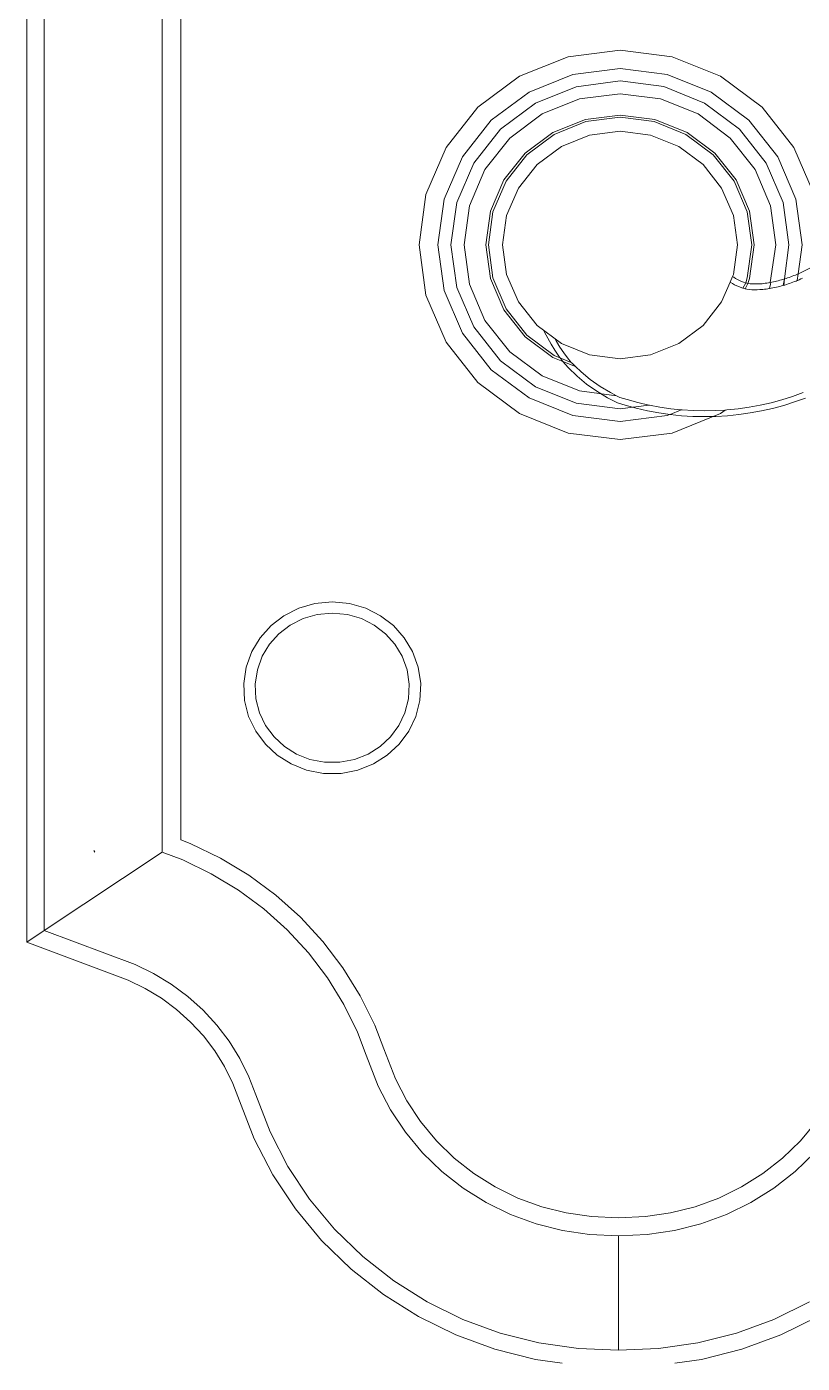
# Model space of a CAD drawing. Header units: inches. Extents: x -5058079 to -5054904, y -3262045 to -3259800.
# Drawn here: x -5056306.14 to -5056304.343, y -3261109.991 to -3261106.89 of the extents above; entities that cross this region are included whole.
import ezdxf

# ---------------------------------------------------------------- set-up
doc = ezdxf.new("R2010")
doc.units = ezdxf.units.IN
doc.header["$LTSCALE"] = 2
doc.header["$MEASUREMENT"] = 0
doc.layers.add('window', color=4, linetype='CONTINUOUS', lineweight=13)

msp = doc.modelspace()

# ---------------------------------------------------------------- linework, layer by layer
at = {"layer": 'window'}
for p, q in [((-5056306.1403, -3261100.7922), (-5056306.1403, -3261109.0137)), ((-5056306.0998, -3261100.819), (-5056306.0998, -3261108.9868)), ((-5056305.8264, -3261101.0009), (-5056305.8264, -3261108.805)), ((-5056305.7834, -3261108.7764), (-5056305.7834, -3261101.0295)), ((-5056304.9978, -3261107.0052), (-5056304.8855, -3261106.9601)), ((-5056304.8855, -3261106.9601), (-5056304.765, -3261106.9447)), ((-5056304.765, -3261106.9447), (-5056304.6445, -3261106.9601)), ((-5056304.6445, -3261106.9601), (-5056304.5322, -3261107.0052)), ((-5056305.0943, -3261107.077), (-5056304.9978, -3261107.0052)), ((-5056304.976, -3261107.0419), (-5056304.8742, -3261107.001)), ((-5056304.8742, -3261107.001), (-5056304.765, -3261106.987)), ((-5056304.765, -3261106.987), (-5056304.6558, -3261107.001)), ((-5056304.6558, -3261107.001), (-5056304.554, -3261107.0419)), ((-5056304.5322, -3261107.0052), (-5056304.4358, -3261107.077)), ((-5056304.9608, -3261107.0674), (-5056304.8664, -3261107.0295)), ((-5056304.8664, -3261107.0295), (-5056304.765, -3261107.0158)), ((-5056304.765, -3261107.0158), (-5056304.6635, -3261107.0288)), ((-5056304.6635, -3261107.0288), (-5056304.5692, -3261107.0674)), ((-5056305.0634, -3261107.1069), (-5056304.976, -3261107.0419)), ((-5056305.0419, -3261107.1278), (-5056304.9608, -3261107.0674)), ((-5056304.9458, -3261107.0927), (-5056304.8586, -3261107.0576)), ((-5056304.8586, -3261107.0576), (-5056304.765, -3261107.0457)), ((-5056304.765, -3261107.0457), (-5056304.6714, -3261107.0576)), ((-5056304.6714, -3261107.0576), (-5056304.5842, -3261107.0927)), ((-5056304.5692, -3261107.0674), (-5056304.4881, -3261107.1278)), ((-5056304.554, -3261107.0419), (-5056304.4666, -3261107.1069)), ((-5056305.1683, -3261107.1706), (-5056305.0943, -3261107.077)), ((-5056305.0207, -3261107.1484), (-5056304.9458, -3261107.0927)), ((-5056304.8454, -3261107.1053), (-5056304.765, -3261107.0951)), ((-5056304.765, -3261107.0951), (-5056304.6846, -3261107.1053)), ((-5056304.5842, -3261107.0927), (-5056304.5094, -3261107.1484)), ((-5056304.4358, -3261107.077), (-5056304.3618, -3261107.1706)), ((-5056305.1305, -3261107.1917), (-5056305.0634, -3261107.1069)), ((-5056305.1042, -3261107.2065), (-5056305.0419, -3261107.1278)), ((-5056304.9204, -3261107.1354), (-5056304.8454, -3261107.1053)), ((-5056304.9176, -3261107.1401), (-5056304.844, -3261107.1105)), ((-5056304.844, -3261107.1105), (-5056304.765, -3261107.1004)), ((-5056304.765, -3261107.1004), (-5056304.686, -3261107.1105)), ((-5056304.686, -3261107.1105), (-5056304.6124, -3261107.1401)), ((-5056304.6846, -3261107.1053), (-5056304.6097, -3261107.1354)), ((-5056304.4881, -3261107.1278), (-5056304.4259, -3261107.2065)), ((-5056304.4666, -3261107.1069), (-5056304.3995, -3261107.1917)), ((-5056305.0781, -3261107.2211), (-5056305.0207, -3261107.1484)), ((-5056304.9847, -3261107.1833), (-5056304.9204, -3261107.1354)), ((-5056304.9808, -3261107.1871), (-5056304.9176, -3261107.1401)), ((-5056304.8354, -3261107.1415), (-5056304.901, -3261107.1679)), ((-5056304.765, -3261107.1325), (-5056304.8354, -3261107.1415)), ((-5056304.6946, -3261107.1415), (-5056304.765, -3261107.1325)), ((-5056304.629, -3261107.1679), (-5056304.6946, -3261107.1415)), ((-5056304.6124, -3261107.1401), (-5056304.5492, -3261107.1871)), ((-5056304.6097, -3261107.1354), (-5056304.5453, -3261107.1833)), ((-5056304.5094, -3261107.1484), (-5056304.4519, -3261107.2211)), ((-5056305.2148, -3261107.2795), (-5056305.1683, -3261107.1706)), ((-5056305.1727, -3261107.2905), (-5056305.1305, -3261107.1917)), ((-5056305.0341, -3261107.2457), (-5056304.9847, -3261107.1833)), ((-5056305.0293, -3261107.2484), (-5056304.9808, -3261107.1871)), ((-5056304.901, -3261107.1679), (-5056304.9574, -3261107.2098)), ((-5056304.5726, -3261107.2098), (-5056304.629, -3261107.1679)), ((-5056304.5492, -3261107.1871), (-5056304.5007, -3261107.2484)), ((-5056304.5453, -3261107.1833), (-5056304.496, -3261107.2457)), ((-5056304.3995, -3261107.1917), (-5056304.3574, -3261107.2905)), ((-5056304.3618, -3261107.1706), (-5056304.3152, -3261107.2795)), ((-5056305.1433, -3261107.2981), (-5056305.1042, -3261107.2065)), ((-5056305.1142, -3261107.3057), (-5056305.0781, -3261107.2211)), ((-5056304.9574, -3261107.2098), (-5056305.0006, -3261107.2645)), ((-5056304.5294, -3261107.2645), (-5056304.5726, -3261107.2098)), ((-5056304.4519, -3261107.2211), (-5056304.4158, -3261107.3057)), ((-5056304.4259, -3261107.2065), (-5056304.3867, -3261107.2981)), ((-5056305.0651, -3261107.3184), (-5056305.0341, -3261107.2457)), ((-5056305.0598, -3261107.3198), (-5056305.0293, -3261107.2484)), ((-5056304.5007, -3261107.2484), (-5056304.4702, -3261107.3198)), ((-5056304.496, -3261107.2457), (-5056304.4649, -3261107.3184)), ((-5056305.2307, -3261107.3964), (-5056305.2148, -3261107.2795)), ((-5056305.0006, -3261107.2645), (-5056305.0278, -3261107.3281)), ((-5056304.5022, -3261107.3281), (-5056304.5294, -3261107.2645)), ((-5056305.187, -3261107.3964), (-5056305.1727, -3261107.2905)), ((-5056305.1574, -3261107.3964), (-5056305.1433, -3261107.2981)), ((-5056305.1266, -3261107.3964), (-5056305.1142, -3261107.3057)), ((-5056304.4158, -3261107.3057), (-5056304.4035, -3261107.3964)), ((-5056304.3867, -3261107.2981), (-5056304.3734, -3261107.3964)), ((-5056304.3574, -3261107.2905), (-5056304.343, -3261107.3964)), ((-5056305.0757, -3261107.3964), (-5056305.0651, -3261107.3184)), ((-5056305.0702, -3261107.3964), (-5056305.0598, -3261107.3198)), ((-5056305.0278, -3261107.3281), (-5056305.0371, -3261107.3964)), ((-5056304.493, -3261107.3964), (-5056304.5022, -3261107.3281)), ((-5056304.4702, -3261107.3198), (-5056304.4598, -3261107.3964)), ((-5056304.4649, -3261107.3184), (-5056304.4543, -3261107.3964)), ((-5056305.2148, -3261107.5133), (-5056305.2307, -3261107.3964)), ((-5056305.1727, -3261107.5024), (-5056305.187, -3261107.3964)), ((-5056305.1433, -3261107.4948), (-5056305.1574, -3261107.3964)), ((-5056305.1142, -3261107.4872), (-5056305.1266, -3261107.3964)), ((-5056305.0651, -3261107.4744), (-5056305.0757, -3261107.3964)), ((-5056305.0598, -3261107.4731), (-5056305.0702, -3261107.3964)), ((-5056305.0371, -3261107.3964), (-5056305.0278, -3261107.4647)), ((-5056304.5022, -3261107.4647), (-5056304.493, -3261107.3964)), ((-5056304.4598, -3261107.3964), (-5056304.4702, -3261107.4731)), ((-5056304.4543, -3261107.3964), (-5056304.4649, -3261107.4744)), ((-5056304.4035, -3261107.3964), (-5056304.4169, -3261107.4835)), ((-5056304.3734, -3261107.3964), (-5056304.3836, -3261107.4754)), ((-5056304.343, -3261107.3964), (-5056304.3517, -3261107.4632)), ((-5056305.0278, -3261107.4647), (-5056305.0006, -3261107.5284)), ((-5056304.5042, -3261107.4693), (-5056304.5095, -3261107.4825)), ((-5056304.5042, -3261107.4693), (-5056304.5022, -3261107.4647)), ((-5056304.5042, -3261107.4693), (-5056304.5012, -3261107.4716)), ((-5056304.5012, -3261107.4716), (-5056304.497, -3261107.4745)), ((-5056304.3728, -3261107.4718), (-5056304.3692, -3261107.4705)), ((-5056304.3692, -3261107.4705), (-5056304.3657, -3261107.4691)), ((-5056304.3657, -3261107.4691), (-5056304.3621, -3261107.4677)), ((-5056304.3621, -3261107.4677), (-5056304.3586, -3261107.4663)), ((-5056304.3586, -3261107.4663), (-5056304.3551, -3261107.4648)), ((-5056304.3551, -3261107.4648), (-5056304.3517, -3261107.4632)), ((-5056304.3517, -3261107.4632), (-5056304.3542, -3261107.4791)), ((-5056304.3517, -3261107.4632), (-5056304.3483, -3261107.4617)), ((-5056304.3483, -3261107.4617), (-5056304.316, -3261107.4456)), ((-5056305.1305, -3261107.6011), (-5056305.1727, -3261107.5024)), ((-5056305.1042, -3261107.5864), (-5056305.1433, -3261107.4948)), ((-5056305.0781, -3261107.5718), (-5056305.1142, -3261107.4872)), ((-5056305.0341, -3261107.5471), (-5056305.0651, -3261107.4744)), ((-5056305.0293, -3261107.5445), (-5056305.0598, -3261107.4731)), ((-5056304.5294, -3261107.5284), (-5056304.5095, -3261107.4825)), ((-5056304.5095, -3261107.4825), (-5056304.5045, -3261107.4858)), ((-5056304.5045, -3261107.4858), (-5056304.4993, -3261107.4888)), ((-5056304.4993, -3261107.4888), (-5056304.494, -3261107.4915)), ((-5056304.497, -3261107.4745), (-5056304.4925, -3261107.477)), ((-5056304.494, -3261107.4915), (-5056304.4884, -3261107.4939)), ((-5056304.4925, -3261107.477), (-5056304.488, -3261107.4793)), ((-5056304.4884, -3261107.4939), (-5056304.4828, -3261107.4959)), ((-5056304.488, -3261107.4793), (-5056304.4832, -3261107.4813)), ((-5056304.4832, -3261107.4813), (-5056304.4784, -3261107.483)), ((-5056304.4828, -3261107.4959), (-5056304.4803, -3261107.4966)), ((-5056304.4735, -3261107.4845), (-5056304.4803, -3261107.4966)), ((-5056304.4803, -3261107.4966), (-5056304.477, -3261107.4975)), ((-5056304.4784, -3261107.483), (-5056304.4735, -3261107.4845)), ((-5056304.477, -3261107.4975), (-5056304.475, -3261107.498)), ((-5056304.4685, -3261107.4856), (-5056304.475, -3261107.498)), ((-5056304.475, -3261107.498), (-5056304.4711, -3261107.4988)), ((-5056304.4702, -3261107.4731), (-5056304.4735, -3261107.4845)), ((-5056304.4735, -3261107.4845), (-5056304.4685, -3261107.4856)), ((-5056304.4711, -3261107.4988), (-5056304.4651, -3261107.4997)), ((-5056304.4649, -3261107.4744), (-5056304.4685, -3261107.4856)), ((-5056304.4685, -3261107.4856), (-5056304.4634, -3261107.4863)), ((-5056304.4651, -3261107.4997), (-5056304.4591, -3261107.5003)), ((-5056304.4634, -3261107.4863), (-5056304.4582, -3261107.4868)), ((-5056304.4591, -3261107.5003), (-5056304.4531, -3261107.5005)), ((-5056304.4582, -3261107.4868), (-5056304.4531, -3261107.487)), ((-5056304.4531, -3261107.487), (-5056304.4474, -3261107.4868)), ((-5056304.4531, -3261107.5005), (-5056304.4471, -3261107.5003)), ((-5056304.4474, -3261107.4868), (-5056304.4413, -3261107.4867)), ((-5056304.4471, -3261107.5003), (-5056304.4406, -3261107.5002)), ((-5056304.4413, -3261107.4867), (-5056304.4356, -3261107.4863)), ((-5056304.4406, -3261107.5002), (-5056304.4342, -3261107.4997)), ((-5056304.4356, -3261107.4863), (-5056304.432, -3261107.4858)), ((-5056304.4342, -3261107.4997), (-5056304.4302, -3261107.4992)), ((-5056304.432, -3261107.4858), (-5056304.4282, -3261107.4853)), ((-5056304.4302, -3261107.4992), (-5056304.4262, -3261107.4987)), ((-5056304.4282, -3261107.4853), (-5056304.4244, -3261107.4848)), ((-5056304.4262, -3261107.4987), (-5056304.4222, -3261107.4981)), ((-5056304.4244, -3261107.4848), (-5056304.4206, -3261107.4842)), ((-5056304.4222, -3261107.4981), (-5056304.4203, -3261107.4978)), ((-5056304.4206, -3261107.4842), (-5056304.4169, -3261107.4835)), ((-5056304.4203, -3261107.4978), (-5056304.4183, -3261107.4975)), ((-5056304.4158, -3261107.4872), (-5056304.4183, -3261107.4975)), ((-5056304.4183, -3261107.4975), (-5056304.4143, -3261107.4968)), ((-5056304.4169, -3261107.4835), (-5056304.4131, -3261107.4828)), ((-5056304.4169, -3261107.4835), (-5056304.4158, -3261107.4872)), ((-5056304.4143, -3261107.4968), (-5056304.4104, -3261107.4961)), ((-5056304.4131, -3261107.4828), (-5056304.4094, -3261107.4821)), ((-5056304.4104, -3261107.4961), (-5056304.4065, -3261107.4953)), ((-5056304.4094, -3261107.4821), (-5056304.4057, -3261107.4813)), ((-5056304.4065, -3261107.4953), (-5056304.4026, -3261107.4944)), ((-5056304.4057, -3261107.4813), (-5056304.402, -3261107.4804)), ((-5056304.4026, -3261107.4944), (-5056304.3987, -3261107.4935)), ((-5056304.402, -3261107.4804), (-5056304.3983, -3261107.4795)), ((-5056304.3987, -3261107.4935), (-5056304.3948, -3261107.4926)), ((-5056304.3983, -3261107.4795), (-5056304.3946, -3261107.4785)), ((-5056304.3948, -3261107.4926), (-5056304.3909, -3261107.4916)), ((-5056304.3946, -3261107.4785), (-5056304.3909, -3261107.4775)), ((-5056304.3909, -3261107.4775), (-5056304.3873, -3261107.4765)), ((-5056304.3909, -3261107.4916), (-5056304.387, -3261107.4905)), ((-5056304.3873, -3261107.4765), (-5056304.3836, -3261107.4754)), ((-5056304.3836, -3261107.4754), (-5056304.387, -3261107.4905)), ((-5056304.387, -3261107.4905), (-5056304.3854, -3261107.49)), ((-5056304.3836, -3261107.4754), (-5056304.3854, -3261107.49)), ((-5056304.3854, -3261107.49), (-5056304.3832, -3261107.4894)), ((-5056304.3836, -3261107.4754), (-5056304.38, -3261107.4742)), ((-5056304.3832, -3261107.4894), (-5056304.3794, -3261107.4882)), ((-5056304.38, -3261107.4742), (-5056304.3764, -3261107.473)), ((-5056304.3794, -3261107.4882), (-5056304.3756, -3261107.487)), ((-5056304.3764, -3261107.473), (-5056304.3728, -3261107.4718)), ((-5056304.3756, -3261107.487), (-5056304.3718, -3261107.4857)), ((-5056304.3718, -3261107.4857), (-5056304.368, -3261107.4844)), ((-5056304.368, -3261107.4844), (-5056304.3642, -3261107.4831)), ((-5056304.3642, -3261107.4831), (-5056304.3605, -3261107.4816)), ((-5056304.3605, -3261107.4816), (-5056304.3568, -3261107.4802)), ((-5056304.3568, -3261107.4802), (-5056304.3542, -3261107.4791)), ((-5056304.3542, -3261107.4791), (-5056304.3531, -3261107.4786)), ((-5056304.3531, -3261107.4786), (-5056304.3494, -3261107.4771)), ((-5056304.3494, -3261107.4771), (-5056304.3458, -3261107.4754)), ((-5056304.3458, -3261107.4754), (-5056304.3422, -3261107.4738)), ((-5056305.1683, -3261107.6223), (-5056305.2148, -3261107.5133)), ((-5056305.0006, -3261107.5284), (-5056304.9574, -3261107.583)), ((-5056304.5726, -3261107.583), (-5056304.5294, -3261107.5284)), ((-5056304.9847, -3261107.6095), (-5056305.0341, -3261107.5471)), ((-5056304.9808, -3261107.6058), (-5056305.0293, -3261107.5445)), ((-5056305.0419, -3261107.6651), (-5056305.1042, -3261107.5864)), ((-5056305.0207, -3261107.6444), (-5056305.0781, -3261107.5718)), ((-5056304.9574, -3261107.583), (-5056304.901, -3261107.625)), ((-5056304.9401, -3261107.5986), (-5056304.942, -3261107.5945)), ((-5056304.629, -3261107.625), (-5056304.5726, -3261107.583)), ((-5056305.0943, -3261107.7158), (-5056305.1683, -3261107.6223)), ((-5056305.0634, -3261107.6859), (-5056305.1305, -3261107.6011)), ((-5056304.9204, -3261107.6574), (-5056304.9847, -3261107.6095)), ((-5056304.9176, -3261107.6528), (-5056304.9808, -3261107.6058)), ((-5056304.9326, -3261107.6129), (-5056304.9401, -3261107.5986)), ((-5056304.9246, -3261107.627), (-5056304.9326, -3261107.6129)), ((-5056304.9125, -3261107.6202), (-5056304.9162, -3261107.6137)), ((-5056304.9043, -3261107.6336), (-5056304.9125, -3261107.6202)), ((-5056304.901, -3261107.625), (-5056304.8354, -3261107.6514)), ((-5056304.6946, -3261107.6514), (-5056304.629, -3261107.625)), ((-5056304.9458, -3261107.7002), (-5056305.0207, -3261107.6444)), ((-5056304.9161, -3261107.6407), (-5056304.9246, -3261107.627)), ((-5056304.8978, -3261107.667), (-5056304.9204, -3261107.6574)), ((-5056304.8779, -3261107.6688), (-5056304.9176, -3261107.6528)), ((-5056304.9071, -3261107.6542), (-5056304.9161, -3261107.6407)), ((-5056304.8978, -3261107.667), (-5056304.9071, -3261107.6542)), ((-5056304.8955, -3261107.6467), (-5056304.9043, -3261107.6336)), ((-5056304.8868, -3261107.6587), (-5056304.8955, -3261107.6467)), ((-5056304.8354, -3261107.6514), (-5056304.765, -3261107.6603)), ((-5056304.765, -3261107.6603), (-5056304.6946, -3261107.6514)), ((-5056304.976, -3261107.751), (-5056305.0634, -3261107.6859)), ((-5056304.9608, -3261107.7254), (-5056305.0419, -3261107.6651)), ((-5056304.8854, -3261107.681), (-5056304.8978, -3261107.667)), ((-5056304.8685, -3261107.6783), (-5056304.8978, -3261107.667)), ((-5056304.8779, -3261107.6688), (-5056304.8868, -3261107.6587)), ((-5056304.8647, -3261107.7009), (-5056304.8854, -3261107.681)), ((-5056304.8752, -3261107.6718), (-5056304.8779, -3261107.6688)), ((-5056304.8685, -3261107.6783), (-5056304.8752, -3261107.6718)), ((-5056304.8553, -3261107.691), (-5056304.8685, -3261107.6783)), ((-5056304.9978, -3261107.7876), (-5056305.0943, -3261107.7158)), ((-5056304.8586, -3261107.7352), (-5056304.9458, -3261107.7002)), ((-5056304.8425, -3261107.7193), (-5056304.8647, -3261107.7009)), ((-5056304.8339, -3261107.7087), (-5056304.8553, -3261107.691)), ((-5056304.819, -3261107.7359), (-5056304.8425, -3261107.7193)), ((-5056304.8112, -3261107.7247), (-5056304.8339, -3261107.7087)), ((-5056304.8664, -3261107.7634), (-5056304.9608, -3261107.7254)), ((-5056304.7733, -3261107.7461), (-5056304.8586, -3261107.7352)), ((-5056304.7942, -3261107.7508), (-5056304.819, -3261107.7359)), ((-5056304.7873, -3261107.7391), (-5056304.8112, -3261107.7247)), ((-5056304.7733, -3261107.7461), (-5056304.7873, -3261107.7391)), ((-5056304.7655, -3261107.7501), (-5056304.7733, -3261107.7461)), ((-5056304.7488, -3261107.7553), (-5056304.7655, -3261107.7501)), ((-5056304.3649, -3261107.7479), (-5056304.3897, -3261107.7557)), ((-5056304.3405, -3261107.7391), (-5056304.3649, -3261107.7479)), ((-5056304.8742, -3261107.7919), (-5056304.976, -3261107.751)), ((-5056304.765, -3261107.7763), (-5056304.8664, -3261107.7634)), ((-5056304.7709, -3261107.7625), (-5056304.7942, -3261107.7508)), ((-5056304.7529, -3261107.7683), (-5056304.7709, -3261107.7625)), ((-5056304.6985, -3261107.768), (-5056304.765, -3261107.7763)), ((-5056304.7273, -3261107.7752), (-5056304.7529, -3261107.7683)), ((-5056304.7238, -3261107.7622), (-5056304.7488, -3261107.7553)), ((-5056304.7014, -3261107.7812), (-5056304.7273, -3261107.7752)), ((-5056304.6985, -3261107.768), (-5056304.7238, -3261107.7622)), ((-5056304.6752, -3261107.7861), (-5056304.7014, -3261107.7812)), ((-5056304.6967, -3261107.7683), (-5056304.6985, -3261107.768)), ((-5056304.6729, -3261107.7728), (-5056304.6967, -3261107.7683)), ((-5056304.6472, -3261107.7765), (-5056304.6729, -3261107.7728)), ((-5056304.6235, -3261107.7789), (-5056304.6489, -3261107.7899)), ((-5056304.6235, -3261107.7789), (-5056304.6472, -3261107.7765)), ((-5056304.6213, -3261107.7791), (-5056304.6235, -3261107.7789)), ((-5056304.5953, -3261107.7808), (-5056304.6213, -3261107.7791)), ((-5056304.5693, -3261107.7813), (-5056304.5953, -3261107.7808)), ((-5056304.5433, -3261107.7808), (-5056304.5693, -3261107.7813)), ((-5056304.5213, -3261107.7795), (-5056304.5433, -3261107.7808)), ((-5056304.5213, -3261107.7795), (-5056304.5322, -3261107.7876)), ((-5056304.5173, -3261107.7792), (-5056304.5213, -3261107.7795)), ((-5056304.4914, -3261107.7766), (-5056304.5173, -3261107.7792)), ((-5056304.4656, -3261107.7729), (-5056304.4914, -3261107.7766)), ((-5056304.4401, -3261107.7682), (-5056304.4656, -3261107.7729)), ((-5056304.4372, -3261107.7814), (-5056304.4633, -3261107.7863)), ((-5056304.4147, -3261107.7625), (-5056304.4401, -3261107.7682)), ((-5056304.4113, -3261107.7755), (-5056304.4372, -3261107.7814)), ((-5056304.3897, -3261107.7557), (-5056304.4147, -3261107.7625)), ((-5056304.3856, -3261107.7686), (-5056304.4113, -3261107.7755)), ((-5056304.3603, -3261107.7606), (-5056304.3856, -3261107.7686)), ((-5056304.3354, -3261107.7516), (-5056304.3603, -3261107.7606)), ((-5056304.8855, -3261107.8328), (-5056304.9978, -3261107.7876)), ((-5056304.765, -3261107.8058), (-5056304.8742, -3261107.7919)), ((-5056304.6558, -3261107.7919), (-5056304.765, -3261107.8058)), ((-5056304.6489, -3261107.7899), (-5056304.6752, -3261107.7861)), ((-5056304.6503, -3261107.7897), (-5056304.6558, -3261107.7919)), ((-5056304.6225, -3261107.7926), (-5056304.6489, -3261107.7899)), ((-5056304.5322, -3261107.7876), (-5056304.6445, -3261107.8328)), ((-5056304.5959, -3261107.7942), (-5056304.6225, -3261107.7926)), ((-5056304.5693, -3261107.7948), (-5056304.5959, -3261107.7942)), ((-5056304.5427, -3261107.7943), (-5056304.5693, -3261107.7948)), ((-5056304.5161, -3261107.7927), (-5056304.5427, -3261107.7943)), ((-5056304.4896, -3261107.79), (-5056304.5161, -3261107.7927)), ((-5056304.4633, -3261107.7863), (-5056304.4896, -3261107.79)), ((-5056304.765, -3261107.8481), (-5056304.8855, -3261107.8328)), ((-5056304.6445, -3261107.8328), (-5056304.765, -3261107.8481)), ((-5056305.544, -3261108.2566), (-5056305.5099, -3261108.2392)), ((-5056305.4723, -3261108.2283), (-5056305.5099, -3261108.2392)), ((-5056305.4723, -3261108.2283), (-5056305.4321, -3261108.2245)), ((-5056305.4321, -3261108.2245), (-5056305.3919, -3261108.2283)), ((-5056305.3543, -3261108.2392), (-5056305.3919, -3261108.2283)), ((-5056305.3543, -3261108.2392), (-5056305.3202, -3261108.2566)), ((-5056305.574, -3261108.2796), (-5056305.544, -3261108.2566)), ((-5056305.5295, -3261108.2783), (-5056305.4998, -3261108.2632)), ((-5056305.4998, -3261108.2632), (-5056305.4671, -3261108.2536)), ((-5056305.4671, -3261108.2536), (-5056305.4321, -3261108.2503)), ((-5056305.4321, -3261108.2503), (-5056305.3971, -3261108.2536)), ((-5056305.3971, -3261108.2536), (-5056305.3645, -3261108.2632)), ((-5056305.3645, -3261108.2632), (-5056305.3347, -3261108.2783)), ((-5056305.3202, -3261108.2566), (-5056305.2902, -3261108.2796)), ((-5056305.6185, -3261108.3398), (-5056305.5991, -3261108.3076)), ((-5056305.5991, -3261108.3076), (-5056305.574, -3261108.2796)), ((-5056305.5774, -3261108.3227), (-5056305.5556, -3261108.2983)), ((-5056305.5556, -3261108.2983), (-5056305.5295, -3261108.2783)), ((-5056305.3347, -3261108.2783), (-5056305.3086, -3261108.2983)), ((-5056305.3086, -3261108.2983), (-5056305.2868, -3261108.3227)), ((-5056305.2902, -3261108.2796), (-5056305.2651, -3261108.3076)), ((-5056305.2651, -3261108.3076), (-5056305.2457, -3261108.3398)), ((-5056305.5943, -3261108.3507), (-5056305.5774, -3261108.3227)), ((-5056305.2868, -3261108.3227), (-5056305.2699, -3261108.3507)), ((-5056305.6315, -3261108.3755), (-5056305.6185, -3261108.3398)), ((-5056305.6056, -3261108.3817), (-5056305.5943, -3261108.3507)), ((-5056305.2699, -3261108.3507), (-5056305.2586, -3261108.3817)), ((-5056305.2327, -3261108.3755), (-5056305.2457, -3261108.3398)), ((-5056305.6374, -3261108.4139), (-5056305.6315, -3261108.3755)), ((-5056305.6107, -3261108.4151), (-5056305.6056, -3261108.3817)), ((-5056305.2586, -3261108.3817), (-5056305.2535, -3261108.4151)), ((-5056305.2327, -3261108.3755), (-5056305.2268, -3261108.4139)), ((-5056305.6354, -3261108.4533), (-5056305.6374, -3261108.4139)), ((-5056305.609, -3261108.4494), (-5056305.6107, -3261108.4151)), ((-5056305.2535, -3261108.4151), (-5056305.2552, -3261108.4494)), ((-5056305.2268, -3261108.4139), (-5056305.2288, -3261108.4533)), ((-5056305.6259, -3261108.4905), (-5056305.6354, -3261108.4533)), ((-5056305.6007, -3261108.4817), (-5056305.609, -3261108.4494)), ((-5056305.2552, -3261108.4494), (-5056305.2635, -3261108.4817)), ((-5056305.2383, -3261108.4905), (-5056305.2288, -3261108.4533)), ((-5056305.6096, -3261108.5245), (-5056305.6259, -3261108.4905)), ((-5056305.5865, -3261108.5113), (-5056305.6007, -3261108.4817)), ((-5056305.2635, -3261108.4817), (-5056305.2777, -3261108.5113)), ((-5056305.2383, -3261108.4905), (-5056305.2546, -3261108.5245)), ((-5056305.5872, -3261108.5547), (-5056305.6096, -3261108.5245)), ((-5056305.5671, -3261108.5376), (-5056305.5865, -3261108.5113)), ((-5056305.2777, -3261108.5113), (-5056305.2972, -3261108.5376)), ((-5056305.2546, -3261108.5245), (-5056305.277, -3261108.5547)), ((-5056305.5596, -3261108.5803), (-5056305.5872, -3261108.5547)), ((-5056305.543, -3261108.5599), (-5056305.5671, -3261108.5376)), ((-5056305.2972, -3261108.5376), (-5056305.3212, -3261108.5599)), ((-5056305.277, -3261108.5547), (-5056305.3046, -3261108.5803)), ((-5056305.5274, -3261108.6005), (-5056305.5596, -3261108.5803)), ((-5056305.515, -3261108.5775), (-5056305.543, -3261108.5599)), ((-5056305.4837, -3261108.5899), (-5056305.515, -3261108.5775)), ((-5056305.3492, -3261108.5775), (-5056305.3805, -3261108.5899)), ((-5056305.3212, -3261108.5599), (-5056305.3492, -3261108.5775)), ((-5056305.3046, -3261108.5803), (-5056305.3368, -3261108.6005)), ((-5056305.4915, -3261108.6148), (-5056305.5274, -3261108.6005)), ((-5056305.4525, -3261108.6223), (-5056305.4915, -3261108.6148)), ((-5056305.4498, -3261108.5964), (-5056305.4837, -3261108.5899)), ((-5056305.4144, -3261108.5964), (-5056305.4498, -3261108.5964)), ((-5056305.3805, -3261108.5899), (-5056305.4144, -3261108.5964)), ((-5056305.3727, -3261108.6148), (-5056305.4117, -3261108.6223)), ((-5056305.3368, -3261108.6005), (-5056305.3727, -3261108.6148)), ((-5056305.4117, -3261108.6223), (-5056305.4525, -3261108.6223)), ((-5056305.9844, -3261108.8012), (-5056305.9821, -3261108.8048)), ((-5056305.7611, -3261108.7848), (-5056305.7834, -3261108.7764)), ((-5056305.6913, -3261108.8186), (-5056305.7611, -3261108.7848)), ((-5056306.0998, -3261108.9868), (-5056305.8264, -3261108.805)), ((-5056305.8264, -3261108.805), (-5056305.7785, -3261108.823)), ((-5056305.7785, -3261108.823), (-5056305.7124, -3261108.855)), ((-5056305.6251, -3261108.8586), (-5056305.6913, -3261108.8186)), ((-5056305.7124, -3261108.855), (-5056305.6496, -3261108.893)), ((-5056305.5631, -3261108.9046), (-5056305.6251, -3261108.8586)), ((-5056305.6496, -3261108.893), (-5056305.5908, -3261108.9365)), ((-5056305.5058, -3261108.956), (-5056305.5631, -3261108.9046)), ((-5056305.5908, -3261108.9365), (-5056305.5365, -3261108.9853)), ((-5056305.4538, -3261109.0124), (-5056305.5058, -3261108.956)), ((-5056306.1403, -3261109.0137), (-5056306.0998, -3261108.9868)), ((-5056306.0998, -3261108.9868), (-5056305.8891, -3261109.0658)), ((-5056305.5365, -3261108.9853), (-5056305.4872, -3261109.0387)), ((-5056306.1403, -3261109.0137), (-5056305.9055, -3261109.1018)), ((-5056305.4074, -3261109.0733), (-5056305.4538, -3261109.0124)), ((-5056305.4872, -3261109.0387), (-5056305.4432, -3261109.0965)), ((-5056305.8891, -3261109.0658), (-5056305.8461, -3261109.0867)), ((-5056305.3672, -3261109.1382), (-5056305.4074, -3261109.0733)), ((-5056305.9055, -3261109.1018), (-5056305.8658, -3261109.121)), ((-5056305.8461, -3261109.0867), (-5056305.8052, -3261109.1114)), ((-5056305.8052, -3261109.1114), (-5056305.7669, -3261109.1398)), ((-5056305.4432, -3261109.0965), (-5056305.4051, -3261109.158)), ((-5056305.8658, -3261109.121), (-5056305.8282, -3261109.1437)), ((-5056305.8282, -3261109.1437), (-5056305.793, -3261109.1698)), ((-5056305.7669, -3261109.1398), (-5056305.7316, -3261109.1715)), ((-5056305.3335, -3261109.2064), (-5056305.3672, -3261109.1382)), ((-5056305.793, -3261109.1698), (-5056305.7605, -3261109.199)), ((-5056305.7316, -3261109.1715), (-5056305.6995, -3261109.2063)), ((-5056305.4051, -3261109.158), (-5056305.3732, -3261109.2227)), ((-5056305.7605, -3261109.199), (-5056305.7309, -3261109.231)), ((-5056305.6995, -3261109.2063), (-5056305.6709, -3261109.2438)), ((-5056305.3128, -3261109.2611), (-5056305.3335, -3261109.2064)), ((-5056305.7309, -3261109.231), (-5056305.7046, -3261109.2656)), ((-5056305.3732, -3261109.2227), (-5056305.3531, -3261109.2757)), ((-5056305.7046, -3261109.2656), (-5056305.6817, -3261109.3025)), ((-5056305.6709, -3261109.2438), (-5056305.6461, -3261109.2839)), ((-5056305.2858, -3261109.3309), (-5056305.3128, -3261109.2611)), ((-5056305.6461, -3261109.2839), (-5056305.6253, -3261109.326)), ((-5056305.3531, -3261109.2757), (-5056305.3253, -3261109.3476)), ((-5056305.6817, -3261109.3025), (-5056305.6626, -3261109.3413)), ((-5056305.6253, -3261109.326), (-5056305.6094, -3261109.368)), ((-5056305.2595, -3261109.3819), (-5056305.2858, -3261109.3309)), ((-5056305.6626, -3261109.3413), (-5056305.6473, -3261109.3816)), ((-5056305.3253, -3261109.3476), (-5056305.2969, -3261109.4026)), ((-5056305.6473, -3261109.3816), (-5056305.6133, -3261109.4696)), ((-5056305.6094, -3261109.368), (-5056305.5762, -3261109.4539)), ((-5056305.2277, -3261109.4299), (-5056305.2595, -3261109.3819)), ((-5056305.2969, -3261109.4026), (-5056305.2626, -3261109.4543)), ((-5056305.5762, -3261109.4539), (-5056305.5347, -3261109.5341)), ((-5056305.2626, -3261109.4543), (-5056305.2228, -3261109.5023)), ((-5056305.1908, -3261109.4744), (-5056305.2277, -3261109.4299)), ((-5056304.3097, -3261109.4299), (-5056304.3466, -3261109.4744)), ((-5056305.6133, -3261109.4696), (-5056305.5699, -3261109.5535)), ((-5056305.1492, -3261109.5148), (-5056305.1908, -3261109.4744)), ((-5056304.3466, -3261109.4744), (-5056304.3881, -3261109.5148)), ((-5056305.2228, -3261109.5023), (-5056305.1781, -3261109.5458)), ((-5056305.1035, -3261109.5507), (-5056305.1492, -3261109.5148)), ((-5056304.3881, -3261109.5148), (-5056304.4339, -3261109.5507)), ((-5056304.3593, -3261109.5458), (-5056304.3145, -3261109.5023)), ((-5056305.5347, -3261109.5341), (-5056305.4847, -3261109.6096)), ((-5056305.1781, -3261109.5458), (-5056305.1288, -3261109.5845)), ((-5056304.4086, -3261109.5845), (-5056304.3593, -3261109.5458)), ((-5056305.5699, -3261109.5535), (-5056305.5176, -3261109.6326)), ((-5056305.0541, -3261109.5817), (-5056305.1035, -3261109.5507)), ((-5056304.4339, -3261109.5507), (-5056304.4833, -3261109.5817)), ((-5056305.4847, -3261109.6096), (-5056305.4267, -3261109.6795)), ((-5056305.1288, -3261109.5845), (-5056305.0755, -3261109.6179)), ((-5056305.0016, -3261109.6074), (-5056305.0541, -3261109.5817)), ((-5056304.9465, -3261109.6276), (-5056305.0016, -3261109.6074)), ((-5056304.5358, -3261109.6074), (-5056304.5908, -3261109.6276)), ((-5056304.4833, -3261109.5817), (-5056304.5358, -3261109.6074)), ((-5056304.4618, -3261109.6179), (-5056304.4086, -3261109.5845)), ((-5056305.5176, -3261109.6326), (-5056305.4569, -3261109.7058)), ((-5056305.0755, -3261109.6179), (-5056305.0189, -3261109.6457)), ((-5056304.8896, -3261109.642), (-5056304.9465, -3261109.6276)), ((-5056304.5908, -3261109.6276), (-5056304.6477, -3261109.642)), ((-5056304.5184, -3261109.6457), (-5056304.4618, -3261109.6179)), ((-5056305.0189, -3261109.6457), (-5056304.9596, -3261109.6674)), ((-5056304.9596, -3261109.6674), (-5056304.8982, -3261109.6829)), ((-5056304.8314, -3261109.6505), (-5056304.8896, -3261109.642)), ((-5056304.7687, -3261109.653), (-5056304.8314, -3261109.6505)), ((-5056304.7059, -3261109.6505), (-5056304.7687, -3261109.653)), ((-5056304.6477, -3261109.642), (-5056304.7059, -3261109.6505)), ((-5056304.6391, -3261109.6829), (-5056304.5778, -3261109.6674)), ((-5056304.5778, -3261109.6674), (-5056304.5184, -3261109.6457)), ((-5056305.4267, -3261109.6795), (-5056305.3614, -3261109.7431)), ((-5056304.8982, -3261109.6829), (-5056304.8355, -3261109.692)), ((-5056304.8355, -3261109.692), (-5056304.7687, -3261109.6948)), ((-5056304.7687, -3261109.6948), (-5056304.7018, -3261109.692)), ((-5056304.7687, -3261109.9602), (-5056304.7687, -3261109.6948)), ((-5056304.7018, -3261109.692), (-5056304.6391, -3261109.6829)), ((-5056305.4569, -3261109.7058), (-5056305.3885, -3261109.7723)), ((-5056305.3614, -3261109.7431), (-5056305.2895, -3261109.7996)), ((-5056305.3885, -3261109.7723), (-5056305.3132, -3261109.8314)), ((-5056305.2895, -3261109.7996), (-5056305.2118, -3261109.8483)), ((-5056305.3132, -3261109.8314), (-5056305.2319, -3261109.8824)), ((-5056305.2118, -3261109.8483), (-5056305.1292, -3261109.8888)), ((-5056304.4082, -3261109.8888), (-5056304.3256, -3261109.8483)), ((-5056305.2319, -3261109.8824), (-5056305.1455, -3261109.9247)), ((-5056305.1292, -3261109.8888), (-5056305.0426, -3261109.9205)), ((-5056304.4947, -3261109.9205), (-5056304.4082, -3261109.8888)), ((-5056304.3919, -3261109.9247), (-5056304.3054, -3261109.8824)), ((-5056305.0426, -3261109.9205), (-5056304.9531, -3261109.9431)), ((-5056304.5843, -3261109.9431), (-5056304.4947, -3261109.9205)), ((-5056305.1455, -3261109.9247), (-5056305.0549, -3261109.9579)), ((-5056304.9531, -3261109.9431), (-5056304.8616, -3261109.9564)), ((-5056304.6758, -3261109.9564), (-5056304.5843, -3261109.9431)), ((-5056304.4825, -3261109.9579), (-5056304.3919, -3261109.9247)), ((-5056305.0549, -3261109.9579), (-5056304.9612, -3261109.9816)), ((-5056304.9612, -3261109.9816), (-5056304.8993, -3261109.9906)), ((-5056304.8616, -3261109.9564), (-5056304.7687, -3261109.9602)), ((-5056304.7687, -3261109.9602), (-5056304.6758, -3261109.9564)), ((-5056304.6381, -3261109.9906), (-5056304.5762, -3261109.9816)), ((-5056304.5762, -3261109.9816), (-5056304.4825, -3261109.9579))]:
    msp.add_line(p, q, dxfattribs=at)

doc.saveas('drawing.dxf')
